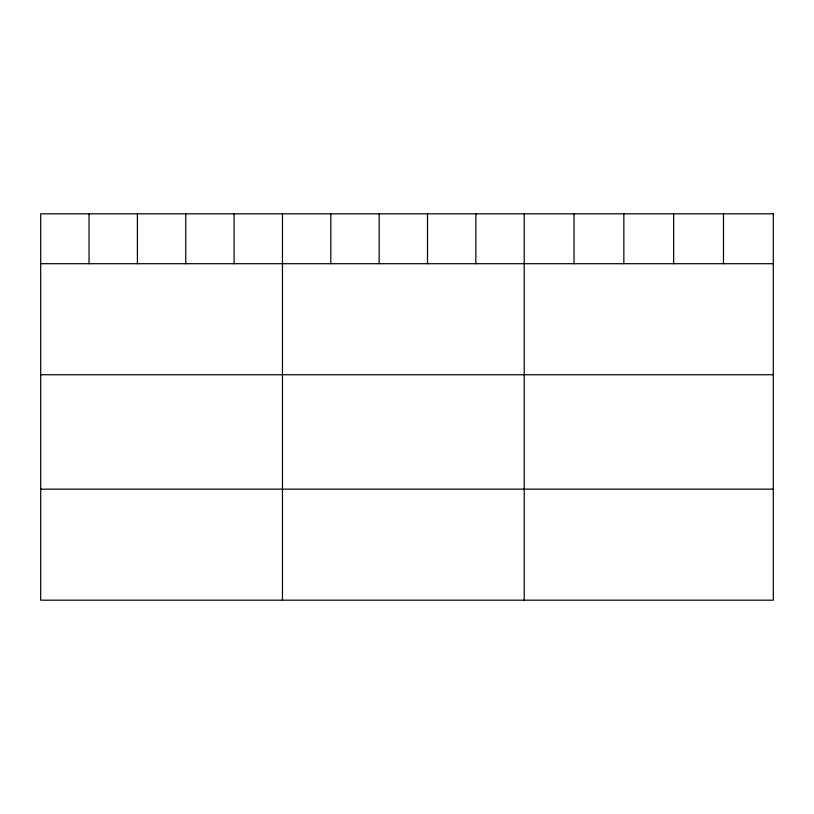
<?xml version="1.0" encoding="UTF-8"?>
<svg xmlns="http://www.w3.org/2000/svg" width="814" height="814" viewBox="0 0 814 814"><rect width="100%" height="100%" fill="white"/><g stroke="black" fill="none" stroke-linecap="round" stroke-linejoin="round"><path stroke-width="1.22" d="M40.7 263.705L773.3 263.705M40.7 374.745L773.3 374.745M40.7 489.143L773.3 489.143M723.483 213.817L723.483 263.705M673.666 213.817L673.666 263.705M623.85 213.817L623.85 263.705M574.033 213.817L574.033 263.705M524.216 213.817L524.216 600.183M475.864 213.817L475.864 263.705M427.513 213.817L427.513 263.705M379.161 213.817L379.161 263.705M330.81 213.817L330.81 263.705M282.458 213.817L282.458 600.183M234.106 213.817L234.106 263.705M185.755 213.817L185.755 263.705M137.403 213.817L137.403 263.705M89.052 213.817L89.052 263.705M773.3 213.817L40.7 213.817L40.7 600.183L773.3 600.183L773.3 213.817"/></g></svg>
